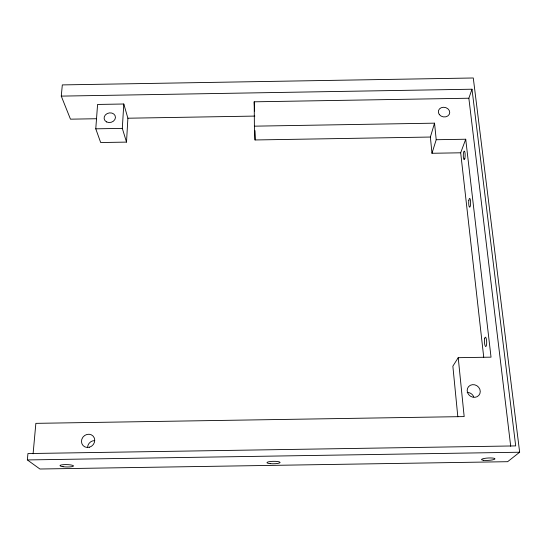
<?xml version="1.0" encoding="UTF-8"?>
<svg xmlns="http://www.w3.org/2000/svg" width="547" height="547" viewBox="0 0 547 547"><rect width="100%" height="100%" fill="white"/><g stroke="black" fill="none" stroke-linecap="round" stroke-linejoin="round"><path stroke-width="0.82" d="M126.514 142.104L127.889 118.214L123.786 104.005L97.578 104.443L95.773 128.819L100.675 142.535L126.514 142.104L122.316 128.374L123.786 104.005M33.093 453.805L35.863 423.351L464.171 416.588L458.222 357.683L491.028 357.157L465.723 139.232L436.212 139.724L431.973 153.276L460.683 152.798L465.723 139.232M27.35 459.938L27.945 453.559L515.691 445.908L471.999 89.216L61.271 96.115L62.317 84.908L473.285 77.989L519.65 452.225L507.623 461.695L39.917 469.011L27.35 459.938L519.65 452.225M431.973 153.276L430.38 137.044L434.537 123.164L254.389 126.166L254.198 101.817L468.854 98.221L471.999 89.216M458.222 357.683L452.861 366.175L457.825 416.759M96.498 118.733L70.474 119.171L61.271 96.115M127.889 118.214L254.854 116.087M95.773 128.819L122.316 128.374M254.389 126.166L255.052 139.964L430.38 137.044M468.854 98.221L510.713 446.297M460.683 152.798L483.733 357.191M434.537 123.164L436.212 139.724M254.198 101.817L254.622 111.055M254.977 130.583L255.052 139.964M87.595 447.145A6.687 6.174 -45.1 0 1 94.426 440.622M467.165 392.418A6.537 5.983 36.6 0 1 473.736 396.89M106.672 121.96A5.73 4.807 -13 0 0 115.451 117.591A5.73 4.807 -13 0 0 107.212 113.55A5.73 4.807 -13 0 0 106.672 121.96M464.854 158.35A4.28 0.916 -89.4 0 0 464.499 151.198A4.28 0.916 -89.4 0 0 463.33 156.463A4.28 0.916 -89.4 0 0 464.854 158.35M468.847 200.414A4.362 0.964 89.9 0 0 469.613 207.169A4.362 0.964 89.9 0 0 470.523 200.852A4.362 0.964 89.9 0 0 468.847 200.414M484.635 338.709A4.677 1.101 87.7 0 0 485.51 346.422A4.677 1.101 87.7 0 0 486.57 340.432A4.677 1.101 87.7 0 0 484.635 338.709M270.211 463.658A6.591 1.224 -0.9 0 0 280.105 462.454A6.591 1.224 -0.9 0 0 270.225 461.538A6.591 1.224 -0.9 0 0 270.211 463.658M483.671 460.314A6.762 1.197 -3.2 0 0 494.83 459.097A6.762 1.197 -3.2 0 0 486.221 458.16A6.762 1.197 -3.2 0 0 483.671 460.314M63.062 466.7A6.742 1.19 1.4 0 0 73.455 466.003A6.742 1.19 1.4 0 0 63.664 464.656A6.742 1.19 1.4 0 0 63.062 466.7M89.407 447.214A6.899 6.352 -44.1 0 0 93.099 436.089A6.899 6.352 -44.1 0 0 81.818 439.255A6.899 6.352 -44.1 0 0 89.407 447.214M467.61 392.753A6.742 6.147 35.7 0 0 478.81 395.406A6.742 6.147 35.7 0 0 474.734 384.821A6.742 6.147 35.7 0 0 467.61 392.753M439.357 114.624A5.744 4.807 11.7 0 0 449.21 114.446A5.744 4.807 11.7 0 0 443.494 107.26A5.744 4.807 11.7 0 0 439.357 114.624"/></g></svg>
